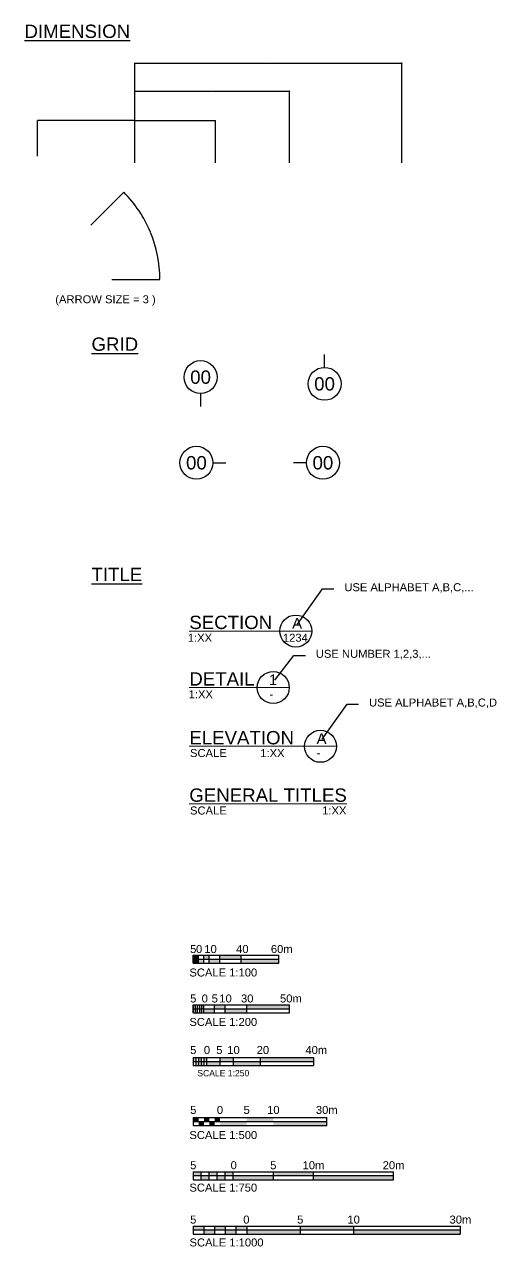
# Model space of a CAD drawing. Header units: millimetres. Extents: x -153298 to 620751, y -313239 to 250031.
# Drawn here: x -153298 to -142247, y 52890 to 81531 of the extents above; entities that cross this region are included whole.
import ezdxf
from ezdxf.enums import TextEntityAlignment as Align

# ---------------------------------------------------------------- set-up
doc = ezdxf.new("R2010")
doc.units = ezdxf.units.MM
doc.layers.get('DEFPOINTS').update_dxf_attribs({"color": 250})
for name, color, linetype in [('DIM', 1, 'Continuous'), ('FRAME', 3, 'Continuous'), ('Stan-Dim', 8, 'Continuous')]:
    doc.layers.add(name, color=color, linetype=linetype)
doc.layers.add('Text', color=3, linetype='Continuous', lineweight=0)
doc.styles.add('Angsana', font='angsana.shx', dxfattribs={"width": 0.8})
doc.styles.add('ROMANS', font='arial.ttf', dxfattribs={"width": 0.85})
doc.dimstyles.new('Dim-Cen', dxfattribs={"dimtxt": 3, "dimasz": 1, "dimexe": 0, "dimexo": 2.5, "dimgap": 1.5, "dimtad": 1, "dimdec": 0, "dimzin": 1, "dimdsep": 46, "dimtxsty": 'ROMANS', "dimblk": 'CEN1', "dimcen": 0.09, "dimclrd": 1, "dimclre": 250, "dimclrt": 3, "dimadec": 0, "dimazin": 0, "dimtfac": 1, "dimtdec": 0, "dimtofl": 0, "dimtmove": 2, "dimatfit": 3, "dimfxl": 1, "dimtfill": 1, "dimtfillclr": 256, "dimtolj": 1, "dimtzin": 0, "dimarcsym": 0})
doc.dimstyles.new('Dim-Cen-End', dxfattribs={"dimtxt": 3, "dimasz": 1, "dimexe": 0, "dimexo": 2.5, "dimgap": 1.5, "dimtad": 1, "dimdec": 0, "dimzin": 1, "dimdsep": 46, "dimtxsty": 'ROMANS', "dimblk1": 'CEN1', "dimblk2": 'END', "dimsah": 1, "dimcen": 0.09, "dimclrd": 1, "dimclre": 250, "dimclrt": 3, "dimadec": 0, "dimazin": 0, "dimtfac": 1, "dimtdec": 0, "dimtofl": 0, "dimtmove": 2, "dimatfit": 3, "dimfxl": 1, "dimtfill": 1, "dimtfillclr": 256, "dimtolj": 1, "dimtzin": 0, "dimarcsym": 0})
doc.dimstyles.new('Dim-End', dxfattribs={"dimtxt": 3, "dimasz": 1, "dimexe": 0, "dimexo": 2.5, "dimgap": 1.5, "dimtad": 1, "dimdec": 0, "dimzin": 1, "dimdsep": 46, "dimtxsty": 'ROMANS', "dimblk": 'END', "dimcen": 0.09, "dimclrd": 1, "dimclre": 250, "dimclrt": 3, "dimadec": 0, "dimazin": 0, "dimtfac": 1, "dimtdec": 0, "dimtofl": 0, "dimtmove": 2, "dimatfit": 3, "dimfxl": 1, "dimtfill": 1, "dimtfillclr": 256, "dimtolj": 1, "dimtzin": 0, "dimarcsym": 0})

# ---------------------------------------------------------------- blocks, each defined once
blk = doc.blocks.new('CEN1')
at = {"color": 1}
for p, q in [((1.5, 0), (-1.5, 0)), ((0, 1.5), (0, -1.5))]:
    blk.add_line(p, q, dxfattribs=at)
at = {"color": 3}
blk.add_circle((0, 0), 0.75, dxfattribs=at)
blk = doc.blocks.new('*D2938')
at = {"layer": 'DEFPOINTS', "color": 0, "transparency": 16777216}
for p in [(-144467, 80627), (-150717, 78287), (-144467, 78287)]:
    blk.add_point(p, dxfattribs=at)
at = {"layer": 'DIM', "color": 250, "lineweight": -2, "transparency": 16777216}
for p, q in [((-150717, 78290), (-150717, 80627)), ((-144467, 78290), (-144467, 80627))]:
    blk.add_line(p, q, dxfattribs=at)
at = {"layer": 'DIM', "color": 1, "lineweight": -2, "transparency": 16777216}
blk.add_line((-150716, 80627), (-144468, 80627), dxfattribs=at)
at = {"layer": 'DIM', "color": 1, "lineweight": -2, "transparency": 16777216, "rotation": 180}
blk.add_blockref('CEN1', (-150717, 80627), dxfattribs=at)
at = {"layer": 'DIM', "color": 1, "lineweight": -2, "transparency": 16777216}
blk.add_blockref('CEN1', (-144467, 80627), dxfattribs=at)
at = {"layer": 'DIM', "color": 3, "transparency": 16777216, "insert": (-147592, 80630), "char_height": 3, "attachment_point": 5, "style": 'ROMANS', "bg_fill": 3, "box_fill_scale": 1.1, "bg_fill_color": 256, "bg_fill_true_color": 13158600, "bg_fill_transparency": 0}
blk.add_mtext('\\A1;6250', dxfattribs=at)
blk = doc.blocks.new('END')
at = {"color": 1}
for p, q in [((2, 0), (-2, 0)), ((0, 2), (0, -2))]:
    blk.add_line(p, q, dxfattribs=at)
at = {"color": 3}
blk.add_line((-1, -1), (1, 1), dxfattribs=at)
blk = doc.blocks.new('*D2939')
at = {"layer": 'DEFPOINTS', "color": 0, "transparency": 16777216}
for p in [(-147090, 79964), (-150717, 78287), (-147090, 78287)]:
    blk.add_point(p, dxfattribs=at)
at = {"layer": 'DIM', "color": 250, "lineweight": -2, "transparency": 16777216}
for p, q in [((-150717, 78290), (-150717, 79964)), ((-147090, 78290), (-147090, 79964))]:
    blk.add_line(p, q, dxfattribs=at)
at = {"layer": 'DIM', "color": 1, "lineweight": -2, "transparency": 16777216}
blk.add_line((-150716, 79964), (-147091, 79964), dxfattribs=at)
at = {"layer": 'DIM', "color": 1, "lineweight": -2, "transparency": 16777216, "rotation": 180}
blk.add_blockref('END', (-150717, 79964), dxfattribs=at)
at = {"layer": 'DIM', "color": 1, "lineweight": -2, "transparency": 16777216}
blk.add_blockref('END', (-147090, 79964), dxfattribs=at)
at = {"layer": 'DIM', "color": 3, "transparency": 16777216, "insert": (-148904, 79967), "char_height": 3, "attachment_point": 5, "style": 'ROMANS', "bg_fill": 3, "box_fill_scale": 1.1, "bg_fill_color": 256, "bg_fill_true_color": 13158600, "bg_fill_transparency": 0}
blk.add_mtext('\\A1;3627', dxfattribs=at)
blk = doc.blocks.new('*D2940')
at = {"layer": 'DEFPOINTS', "color": 0, "transparency": 16777216}
for p in [(-148826, 79281), (-150717, 78287), (-148826, 78287)]:
    blk.add_point(p, dxfattribs=at)
at = {"layer": 'DIM', "color": 250, "lineweight": -2, "transparency": 16777216}
for p, q in [((-150717, 78290), (-150717, 79281)), ((-148826, 78290), (-148826, 79281))]:
    blk.add_line(p, q, dxfattribs=at)
at = {"layer": 'DIM', "color": 1, "lineweight": -2, "transparency": 16777216}
blk.add_line((-150716, 79281), (-148827, 79281), dxfattribs=at)
at = {"layer": 'DIM', "color": 1, "lineweight": -2, "transparency": 16777216, "rotation": 180}
blk.add_blockref('CEN1', (-150717, 79281), dxfattribs=at)
at = {"layer": 'DIM', "color": 1, "lineweight": -2, "transparency": 16777216}
blk.add_blockref('END', (-148826, 79281), dxfattribs=at)
at = {"layer": 'DIM', "color": 3, "transparency": 16777216, "insert": (-149772, 79284), "char_height": 3, "attachment_point": 5, "style": 'ROMANS', "bg_fill": 3, "box_fill_scale": 1.1, "bg_fill_color": 256, "bg_fill_true_color": 13158600, "bg_fill_transparency": 0}
blk.add_mtext('\\A1;1892', dxfattribs=at)
blk = doc.blocks.new('*D2941')
at = {"layer": 'DEFPOINTS', "color": 0, "transparency": 16777216}
for p in [(-152994, 79281), (-152994, 78443), (-150717, 78443)]:
    blk.add_point(p, dxfattribs=at)
at = {"layer": 'DIM', "color": 250, "lineweight": -2, "transparency": 16777216}
for p, q in [((-152994, 78446), (-152994, 79281)), ((-150717, 78446), (-150717, 79281))]:
    blk.add_line(p, q, dxfattribs=at)
at = {"layer": 'DIM', "color": 1, "lineweight": -2, "transparency": 16777216}
blk.add_line((-150718, 79281), (-152993, 79281), dxfattribs=at)
at = {"layer": 'DIM', "color": 1, "lineweight": -2, "transparency": 16777216, "rotation": 180}
blk.add_blockref('END', (-152994, 79281), dxfattribs=at)
at = {"layer": 'DIM', "color": 1, "lineweight": -2, "transparency": 16777216}
blk.add_blockref('CEN1', (-150717, 79281), dxfattribs=at)
at = {"layer": 'DIM', "color": 3, "transparency": 16777216, "insert": (-151856, 79284), "char_height": 3, "attachment_point": 5, "style": 'ROMANS', "bg_fill": 3, "box_fill_scale": 1.1, "bg_fill_color": 256, "bg_fill_true_color": 13158600, "bg_fill_transparency": 0}
blk.add_mtext('\\A1;2277', dxfattribs=at)
blk = doc.blocks.new('*D2942')
at = {"layer": 'DEFPOINTS', "color": 0, "transparency": 16777216}
for p in [(-151746, 76827), (-150226, 76303), (-153019, 75555), (-153019, 75555), (-151256, 75555)]:
    blk.add_point(p, dxfattribs=at)
at = {"layer": 'DIM', "color": 250, "lineweight": -2, "transparency": 16777216}
for p, q in [((-151745, 76829), (-150974, 77599)), ((-151253, 75555), (-150128, 75555))]:
    blk.add_line(p, q, dxfattribs=at)
at = {"layer": 'DIM', "color": 1, "lineweight": -2, "transparency": 16777216}
for start, end in [(22.5892, 44.9405), (0.0595, 22.4108)]:
    blk.add_arc((-153019, 75555), 2891, start, end, dxfattribs=at)
at = {"layer": 'DIM', "color": 1, "transparency": 16777216}
for points in [[(-150973, 77597), (-150972, 77598), (-150974, 77599)], [(-150127, 75558), (-150128, 75558), (-150128, 75555)]]:
    blk.add_solid(points, dxfattribs=at)
at = {"layer": 'DIM', "color": 3, "transparency": 16777216, "insert": (-150348, 76661), "char_height": 3, "attachment_point": 5, "rotation": 292.5, "style": 'ROMANS', "bg_fill": 3, "box_fill_scale": 1.1, "bg_fill_color": 256, "bg_fill_true_color": 13158600, "bg_fill_transparency": 0}
blk.add_mtext('\\A1;45°', dxfattribs=at)

msp = doc.modelspace()

# ---------------------------------------------------------------- hatches: boundary and pattern name
at = {"layer": 'FRAME'}
h = msp.add_hatch(color=1, dxfattribs=at)
h.paths.add_polyline_path([(-149321.0174, 59716.7058), (-149346.0186, 59716.7058), (-149346.0186, 59622.9549), (-149321.0174, 59622.9549)])
h.paths.add_polyline_path([(-149296.0174, 59622.9549), (-149321.0174, 59622.9549), (-149321.0174, 59529.2039), (-149296.0174, 59529.2039)])
h.paths.add_polyline_path([(-149271.0174, 59716.7058), (-149296.0174, 59716.7058), (-149296.0174, 59622.9549), (-149271.0174, 59622.9549)])
h.paths.add_polyline_path([(-149246.0174, 59622.9549), (-149271.0174, 59622.9549), (-149271.0174, 59529.2039), (-149246.0174, 59529.2039)])
h.paths.add_polyline_path([(-149221.0174, 59716.7058), (-149246.0174, 59716.7058), (-149246.0174, 59622.9549), (-149221.0174, 59622.9549)])
h.paths.add_polyline_path([(-149221.0174, 59622.9549), (-149221.0174, 59529.2039), (-149096.0161, 59529.2039), (-149096.0161, 59622.9549)])
h.paths.add_polyline_path([(-148971.0149, 59622.9549), (-148971.0149, 59716.7058), (-149096.0161, 59716.7058), (-149096.0161, 59622.9549)])
h.paths.add_polyline_path([(-148971.0149, 59622.9549), (-148971.0149, 59529.2039), (-148721.0124, 59529.2039), (-148721.0124, 59622.9549)])
h.paths.add_polyline_path([(-148221.0074, 59622.9549), (-148221.0074, 59716.7058), (-148721.0124, 59716.7058), (-148721.0124, 59622.9549)])
h.paths.add_polyline_path([(-148221.0074, 59622.9549), (-148221.0074, 59529.2039), (-147345.9986, 59529.2039), (-147345.9986, 59622.9549)])
h = msp.add_hatch(color=1, dxfattribs=at)
h.paths.add_polyline_path([(-149346.0186, 58464.2045), (-149296.0161, 58464.2045), (-149296.0161, 58557.9555), (-149346.0186, 58557.9555)])
h.paths.add_polyline_path([(-149246.0161, 58464.2045), (-149296.0161, 58464.2045), (-149296.0161, 58370.4536), (-149246.0161, 58370.4536)])
h.paths.add_polyline_path([(-149196.0161, 58464.2045), (-149196.0161, 58557.9555), (-149246.0161, 58557.9555), (-149246.0161, 58464.2045)])
h.paths.add_polyline_path([(-149146.0161, 58464.2045), (-149196.0161, 58464.2045), (-149196.0161, 58370.4536), (-149146.0161, 58370.4536)])
h.paths.add_polyline_path([(-149146.0161, 58464.2045), (-149096.0161, 58464.2045), (-149096.0161, 58557.9555), (-149146.0161, 58557.9555)])
h.paths.add_polyline_path([(-148846.0136, 58370.4536), (-148846.0136, 58464.2045), (-149096.0161, 58464.2045), (-149096.0161, 58370.4536)])
h.paths.add_polyline_path([(-148596.0111, 58464.2045), (-148596.0111, 58557.9555), (-148846.0136, 58557.9555), (-148846.0136, 58464.2045)])
h.paths.add_polyline_path([(-148096.0061, 58370.4536), (-148096.0061, 58464.2045), (-148596.0111, 58464.2045), (-148596.0111, 58370.4536)])
h.paths.add_polyline_path([(-148096.0061, 58557.9555), (-148096.0061, 58464.2045), (-147095.9961, 58464.2045), (-147095.9961, 58557.9555)])
h = msp.add_hatch(color=1, dxfattribs=at)
h.paths.add_polyline_path([(-149283.5155, 57320.3475), (-149346.0186, 57320.3475), (-149346.0186, 57226.5966), (-149283.5155, 57226.5966)])
h.paths.add_polyline_path([(-149221.0155, 57226.5966), (-149283.5155, 57226.5966), (-149283.5155, 57132.8456), (-149221.0155, 57132.8456)])
h.paths.add_polyline_path([(-149158.5155, 57320.3475), (-149221.0155, 57320.3475), (-149221.0155, 57226.5966), (-149158.5155, 57226.5966)])
h.paths.add_polyline_path([(-149096.0155, 57226.5966), (-149158.5155, 57226.5966), (-149158.5155, 57132.8456), (-149096.0155, 57132.8456)])
h.paths.add_polyline_path([(-149096.0155, 57226.5966), (-149033.5155, 57226.5966), (-149033.5155, 57320.3475), (-149096.0155, 57320.3475)])
h.paths.add_polyline_path([(-148721.0124, 57132.8456), (-148721.0124, 57226.5966), (-149033.5155, 57226.5966), (-149033.5155, 57132.8456)])
h.paths.add_polyline_path([(-148408.5093, 57226.5966), (-148408.5093, 57320.3475), (-148721.0124, 57320.3475), (-148721.0124, 57226.5966)])
h.paths.add_polyline_path([(-148408.5093, 57226.5966), (-148408.5093, 57132.8456), (-147783.503, 57132.8456), (-147783.503, 57226.5966)])
h.paths.add_polyline_path([(-146533.4905, 57226.5966), (-146533.4905, 57320.3475), (-147783.503, 57320.3475), (-147783.503, 57226.5966)])
h = msp.add_hatch(color=1, dxfattribs=at)
h.paths.add_polyline_path([(-149158.5093, 54544.8538), (-149158.5093, 54638.6047), (-149346.0186, 54638.6047), (-149346.0186, 54544.8538)])
h.paths.add_polyline_path([(-149158.5093, 54544.8538), (-149158.5093, 54451.1028), (-148971.0093, 54451.1028), (-148971.0093, 54544.8538)])
h.paths.add_polyline_path([(-148783.5093, 54638.6047), (-148971.0093, 54638.6047), (-148971.0093, 54544.8538), (-148783.5093, 54544.8538)])
h.paths.add_polyline_path([(-148783.5093, 54544.8538), (-148783.5093, 54451.1028), (-148596.0093, 54451.1028), (-148596.0093, 54544.8538)])
h.paths.add_polyline_path([(-148408.5093, 54638.6047), (-148596.0093, 54638.6047), (-148596.0093, 54544.8538), (-148408.5093, 54544.8538)])
h.paths.add_polyline_path([(-148408.5093, 54544.8538), (-148408.5093, 54451.1028), (-147470.9999, 54451.1028), (-147470.9999, 54544.8538)])
h.paths.add_polyline_path([(-147470.9999, 54638.6047), (-147470.9999, 54544.8538), (-146533.4905, 54544.8538), (-146533.4905, 54638.6047)])
h.paths.add_polyline_path([(-146533.4905, 54544.8538), (-146533.4905, 54451.1028), (-144658.4718, 54451.1028), (-144658.4718, 54544.8538)])
h = msp.add_hatch(color=1, dxfattribs=at)
h.paths.add_polyline_path([(-149096.0061, 53270.9345), (-149096.0061, 53364.6854), (-149346.0061, 53364.6854), (-149346.0061, 53270.9345)])
h.paths.add_polyline_path([(-149096.0061, 53270.9345), (-149096.0061, 53177.1835), (-148846.0061, 53177.1835), (-148846.0061, 53270.9345)])
h.paths.add_polyline_path([(-148596.0061, 53270.9345), (-148596.0061, 53364.6854), (-148846.0061, 53364.6854), (-148846.0061, 53270.9345)])
h.paths.add_polyline_path([(-148596.0061, 53270.9345), (-148596.0061, 53177.1835), (-148346.0061, 53177.1835), (-148346.0061, 53270.9345)])
h.paths.add_polyline_path([(-148096.0061, 53270.9345), (-148096.0061, 53364.6854), (-148346.0061, 53364.6854), (-148346.0061, 53270.9345)])
h.paths.add_polyline_path([(-148096.0061, 53270.9345), (-148096.0061, 53177.1835), (-146845.9936, 53177.1835), (-146845.9936, 53270.9345)])
h.paths.add_polyline_path([(-146845.9936, 53364.6854), (-146845.9936, 53270.9345), (-145595.9811, 53270.9345), (-145595.9811, 53364.6854)])
h.paths.add_polyline_path([(-145595.9811, 53270.9345), (-145595.9811, 53177.1835), (-143095.9561, 53177.1835), (-143095.9561, 53270.9345)])

# ---------------------------------------------------------------- linework, layer by layer
at = {"color": 3}
for p, q in [((-146272.2374, 73494.3823), (-146272.2374, 73798.7204)), ((-149175.0738, 72878.9723), (-149175.0738, 72574.6342)), ((-148886.3339, 71258.7646), (-148581.9958, 71258.7646)), ((-146697.2841, 71258.7646), (-147001.6223, 71258.7646))]:
    msp.add_line(p, q, dxfattribs=at)
for centre, radius in [((-149175.0738, 73265.1989), 386.2266), ((-146272.2374, 73108.1557), 386.2266), ((-149272.5605, 71258.7646), 386.2266), ((-146311.0575, 71258.7646), 386.2266), ((-146946.3648, 67315.3594), 375), ((-147472.9548, 65989.8227), 375), ((-146369.2754, 64613.1883), 375)]:
    msp.add_circle(centre, radius, dxfattribs=at)
at = {"layer": 'FRAME', "color": 1}
for p, q in [((-149346.0186, 59716.7058), (-147345.9986, 59716.7058)), ((-149346.0186, 59716.7058), (-149346.0186, 59529.2039)), ((-149346.0186, 59529.2039), (-149346.0186, 59716.7058)), ((-149346.0186, 59622.9549), (-147345.9986, 59622.9549)), ((-149321.0174, 59529.2039), (-149321.0174, 59716.7058)), ((-149296.0174, 59529.2039), (-149296.0174, 59716.7058)), ((-149271.0174, 59529.2039), (-149271.0174, 59716.7058)), ((-149246.0174, 59529.2039), (-149246.0174, 59716.7058)), ((-149221.0174, 59529.2039), (-149221.0174, 59716.7058)), ((-149096.0161, 59529.2039), (-149096.0161, 59716.7058)), ((-148971.0149, 59529.2039), (-148971.0149, 59716.7058)), ((-148721.0124, 59529.2039), (-148721.0124, 59716.7058)), ((-148221.0074, 59529.2039), (-148221.0074, 59716.7058)), ((-147345.9986, 59529.2039), (-147345.9986, 59716.7058)), ((-149346.0186, 59529.2039), (-147345.9986, 59529.2039)), ((-149346.0186, 58557.9555), (-147095.9961, 58557.9555)), ((-149346.0186, 58557.9555), (-149346.0186, 58370.4536)), ((-149346.0186, 58370.4536), (-149346.0186, 58557.9555)), ((-149346.0186, 58464.2045), (-147095.9961, 58464.2045)), ((-149296.0161, 58370.4536), (-149296.0161, 58557.9555)), ((-149246.0161, 58370.4536), (-149246.0161, 58557.9555)), ((-149196.0161, 58370.4536), (-149196.0161, 58557.9555)), ((-149146.0161, 58370.4536), (-149146.0161, 58557.9555)), ((-149096.0161, 58370.4536), (-149096.0161, 58557.9555)), ((-148846.0136, 58370.4536), (-148846.0136, 58557.9555)), ((-148596.0111, 58370.4536), (-148596.0111, 58557.9555)), ((-148096.0061, 58370.4536), (-148096.0061, 58557.9555)), ((-147095.9961, 58370.4536), (-147095.9961, 58557.9555)), ((-149346.0186, 58370.4536), (-147095.9961, 58370.4536)), ((-149346.0186, 57320.3475), (-146533.4905, 57320.3475)), ((-149346.0186, 57320.3475), (-149346.0186, 57132.8456)), ((-149283.5155, 57320.3475), (-149283.5155, 57132.8456)), ((-149221.0155, 57320.3475), (-149221.0155, 57132.8456)), ((-149158.5155, 57320.3475), (-149158.5155, 57132.8456)), ((-149096.0155, 57320.3475), (-149096.0155, 57132.8456)), ((-149033.5155, 57320.3475), (-149033.5155, 57132.8456)), ((-148721.0124, 57320.3475), (-148721.0124, 57132.8456)), ((-148408.5093, 57320.3475), (-148408.5093, 57132.8456)), ((-147783.503, 57320.3475), (-147783.503, 57132.8456)), ((-146533.4905, 57320.3475), (-146533.4905, 57132.8456)), ((-149346.0186, 57226.5966), (-146533.4905, 57226.5966)), ((-149346.0186, 57132.8456), (-146533.4905, 57132.8456)), ((-149346.0186, 55916.4), (-146220.9874, 55916.4)), ((-149346.0186, 55916.4), (-149346.0186, 55728.8981)), ((-146220.9874, 55728.8981), (-146220.9874, 55916.4)), ((-149346.0186, 55822.6491), (-146220.9874, 55822.6491)), ((-149346.0186, 55728.8981), (-146220.9874, 55728.8981)), ((-149346.0186, 54638.6047), (-144658.4718, 54638.6047)), ((-149346.0186, 54638.6047), (-149346.0186, 54451.1028)), ((-144658.4718, 54544.8538), (-149346.0186, 54544.8538)), ((-149346.0186, 54451.1028), (-144658.4718, 54451.1028)), ((-149158.5093, 54451.1028), (-149158.5093, 54638.6047)), ((-148971.0093, 54451.1028), (-148971.0093, 54638.6047)), ((-148783.5093, 54451.1028), (-148783.5093, 54638.6047)), ((-148596.0093, 54451.1028), (-148596.0093, 54638.6047)), ((-148408.5093, 54451.1028), (-148408.5093, 54638.6047)), ((-147470.9999, 54451.1028), (-147470.9999, 54638.6047)), ((-146533.4905, 54451.1028), (-146533.4905, 54638.6047)), ((-144658.4718, 54451.1028), (-144658.4718, 54638.6047)), ((-149346.0186, 53364.6854), (-143095.9561, 53364.6854)), ((-149346.0186, 53364.6854), (-149346.0186, 53177.1835)), ((-149346.0061, 53364.6854), (-149346.0061, 53177.1835)), ((-149096.0061, 53364.6854), (-149096.0061, 53177.1835)), ((-148846.0061, 53364.6854), (-148846.0061, 53177.1835)), ((-148596.0061, 53364.6854), (-148596.0061, 53177.1835)), ((-148346.0061, 53364.6854), (-148346.0061, 53177.1835)), ((-148096.0061, 53364.6854), (-148096.0061, 53177.1835)), ((-146845.9936, 53364.6854), (-146845.9936, 53177.1835)), ((-145595.9811, 53364.6854), (-145595.9811, 53177.1835)), ((-143095.9561, 53364.6854), (-143095.9561, 53177.1835)), ((-149346.0186, 53177.1835), (-143095.9561, 53177.1835)), ((-143095.9561, 53270.9345), (-149346.0061, 53270.9345))]:
    msp.add_line(p, q, dxfattribs=at)
for points in [[(-149346.0124, 55916.4), (-149221.0124, 55916.4), (-149346.0124, 55822.6491), (-149221.0124, 55822.6491)], [(-149096.0124, 55916.4), (-148971.0124, 55916.4), (-149096.0124, 55822.6491), (-148971.0124, 55822.6491)], [(-148846.0124, 55916.4), (-148721.0124, 55916.4), (-148846.0124, 55822.6491), (-148721.0124, 55822.6491)], [(-148096.0061, 55916.4), (-147470.9999, 55916.4), (-148096.0061, 55822.6491), (-147470.9999, 55822.6491)], [(-149346.0186, 55822.6491), (-148096.0061, 55822.6491), (-148096.0061, 55822.6491), (-146845.9936, 55822.6491)], [(-149221.0124, 55822.6491), (-149096.0124, 55822.6491), (-149221.0124, 55728.8981), (-149096.0124, 55728.8981)], [(-148971.0124, 55822.6491), (-148846.0124, 55822.6491), (-148971.0124, 55728.8981), (-148846.0124, 55728.8981)], [(-148721.0124, 55822.6491), (-148096.0061, 55822.6491), (-148721.0124, 55728.8981), (-148096.0061, 55728.8981)], [(-146220.9874, 55822.6491), (-147470.9999, 55822.6491), (-146220.9874, 55728.8981), (-147470.9999, 55728.8981)]]:
    msp.add_solid(points, dxfattribs=at)
at = {"layer": 'Text', "color": 3}
for p, q in [((-149438.5932, 67315.3594), (-146571.3648, 67315.3594)), ((-149438.5932, 65989.8227), (-147097.9548, 65989.8227)), ((-149438.5932, 64613.1883), (-145994.2754, 64613.1883)), ((-149438.5932, 63266.7195), (-145747.9524, 63266.7195))]:
    msp.add_line(p, q, dxfattribs=at)

# ---------------------------------------------------------------- texts
at = {"color": 5, "style": 'ROMANS'}
for s, height, p in [('%%UDIMENSION', 312.5, (-153297.5476, 81213.5043)), ('%%UGRID', 312.5, (-151728.4509, 73881.8726)), ('%%UTITLE', 312.5, (-151728.4509, 68484.6498)), ('SECTION', 312.5, (-149438.5932, 67361.7378)), ('A', 250, (-147031.6994, 67369.5964)), ('DETAIL', 312.5, (-149438.5932, 66036.2011)), ('1', 250, (-147577.1211, 66047.0789)), ('ELEVATION', 312.5, (-149438.5932, 64659.5667)), ('A', 250, (-146459.2963, 64667.3636)), ('GENERAL TITLES', 312.5, (-149438.5932, 63313.0979))]:
    msp.add_text(s, height=height, dxfattribs=at).set_placement(p)
at = {"color": 3, "style": 'ROMANS'}
for s, p in [('1234', (-147247.2419, 67064.2072)), ('-', (-147561.4531, 65738.6705)), ('-', (-146457.7737, 64362.0361))]:
    msp.add_text(s, height=187.5, dxfattribs=at).set_placement(p)
at = {"color": 3, "style": 'Angsana'}
msp.add_text('SCALE 1:250', height=150, dxfattribs=at).set_placement((-148643.2483, 56954.0704), align=Align.MIDDLE_CENTER)
at = {"layer": 'Stan-Dim', "color": 5, "style": 'ROMANS'}
for p in [(-149175.0738, 73265.1989), (-146272.2374, 73108.1557), (-149272.5605, 71258.7646), (-146311.0575, 71258.7646)]:
    msp.add_attdef('00', text='', height=312.5, dxfattribs=at).set_placement(p, align=Align.MIDDLE_CENTER)
at = {"layer": 'Text', "color": 3, "style": 'ROMANS'}
for s, p in [('(ARROW SIZE = 3 )', (-152576.3547, 74996.1027)), ('1:XX', (-149473.7445, 67064.2072)), ('1:XX', (-149453.8445, 65738.6705)), ('SCALE', (-149422.0276, 64362.0361)), ('1:XX', (-147777.3657, 64362.0361)), ('SCALE', (-149422.0276, 63015.5672)), ('1:XX', (-146328.2073, 63015.5672))]:
    msp.add_text(s, height=187.5, dxfattribs=at).set_placement(p)
at = {"layer": 'Text', "style": 'ROMANS'}
for s, p in [('USE ALPHABET A,B,C,...', (-145809.6279, 68248.1054)), ('USE NUMBER 1,2,3,...', (-146476.3682, 66687.7905)), ('USE ALPHABET A,B,C,D', (-145232.5385, 65545.9343))]:
    msp.add_text(s, height=187.5, dxfattribs=at).set_placement(p)
at = {"layer": 'Text', "color": 3, "style": 'ROMANS'}
for s, p in [('5', (-149346.0186, 59712.7089)), ('0', (-149208.631, 59712.7089)), ('10', (-148941.8072, 59712.7089)), ('40', (-148196.7676, 59712.7089)), ('60m', (-147275.0986, 59712.7089)), ('5', (-149346.0186, 58553.9586)), ('0', (-149077.2145, 58553.9586)), ('5', (-148842.6177, 58553.9586)), ('10', (-148590.6788, 58553.9586)), ('30', (-148082.4596, 58553.9586)), ('50m', (-147060.7247, 58553.9586)), ('5', (-149346.0186, 57346.0232)), ('0', (-149025.2384, 57346.0232)), ('5', (-148735.9298, 57346.0232)), ('10', (-148404.659, 57346.0232)), ('20', (-147715.891, 57346.0232)), ('40m', (-146465.8785, 57346.0232)), ('5', (-149346.0186, 55942.0757)), ('0', (-148721.0124, 55942.0757)), ('5', (-148096.0061, 55942.0757)), ('10', (-147470.9999, 55942.0757)), ('30m', (-146220.9874, 55942.0757)), ('5', (-149346.0186, 54646.137)), ('0', (-148399.2344, 54646.137)), ('5', (-147472.5531, 54646.137)), ('10m', (-146532.5972, 54646.137)), ('20m', (-144657.5784, 54646.137)), ('5', (-149346.0186, 53372.2177)), ('0', (-148102.5213, 53372.2177)), ('5', (-146842.0378, 53372.2177)), ('10', (-145592.0253, 53372.2177)), ('30m', (-143092.0003, 53372.2177))]:
    msp.add_text(s, height=187.5, rotation=0.00000001, dxfattribs=at).set_placement(p, align=Align.BOTTOM_CENTER)
for s, p in [('SCALE 1:100', (-148643.2483, 59312.9458)), ('SCALE 1:200', (-148643.2483, 58154.1955)), ('SCALE 1:500', (-148643.2483, 55503.9543)), ('SCALE 1:750', (-148643.2483, 54271.7451)), ('SCALE 1:1000', (-148567.407, 52986.585))]:
    msp.add_text(s, height=187.5, dxfattribs=at).set_placement(p, align=Align.MIDDLE_CENTER)

# ---------------------------------------------------------------- dimensions: what is measured, and where the dimension line sits
at = {"layer": 'DIM'}
dim = msp.add_linear_dim(base=(-144467.4982, 80626.9567), p1=(-150717.4982, 78287.2076), p2=(-144467.4982, 78287.2076), dimstyle='Dim-Cen', dxfattribs=at)
dim.commit()
dim.dimension.update_dxf_attribs({"geometry": '*D2938', "text_midpoint": (-147592.4982, 80629.9884)})
dim = msp.add_angular_dim_2l(base=(-150226.194, 76303.3269), line1=((-153018.8122, 75555.0471), (-151255.8262, 75555.0471)), line2=((-151746.4534, 76827.4059), (-153018.8122, 75555.0471)), dimstyle='Dim-Cen', override={"dimasz": 3, "dimtad": 0, "dimsah": 1}, dxfattribs=at)
dim.commit()
dim.dimension.update_dxf_attribs({"geometry": '*D2942', "text_midpoint": (-150347.7553, 76661.4351)})

# ---------------------------------------------------------------- leaders
at = {"layer": 'DIM', "color": 1}
for points in [[(-146908.0207, 67479.6173), (-146323.1564, 68301.1544), (-146053.3539, 68301.1544)], [(-146330.9313, 64777.4463), (-145746.0669, 65598.9834), (-145476.2645, 65598.9834)]]:
    msp.add_leader(points, dimstyle='Dim-Cen', override={"dimasz": 3, "dimtad": 0}, dxfattribs=at)
at = {"layer": 'DIM'}
msp.add_leader([(-147439.1511, 66161.2559), (-146989.8966, 66740.8396), (-146720.0941, 66740.8396)], dimstyle='Dim-Cen', override={"dimasz": 3, "dimtad": 0}, dxfattribs=at)

# ---------------------------------------------------------------- next in the draw order: dimensions: what is measured, and where the dimension line sits
dim = msp.add_linear_dim(base=(-147090.265, 79963.9959), p1=(-150717.4982, 78287.2076), p2=(-147090.265, 78287.2076), dimstyle='Dim-End', dxfattribs=at)
dim.commit()
dim.dimension.update_dxf_attribs({"geometry": '*D2939', "text_midpoint": (-148903.8816, 79967.0287)})

# ---------------------------------------------------------------- next in the draw order: dimensions: what is measured, and where the dimension line sits
dim = msp.add_linear_dim(base=(-148825.7529, 79281.4486), p1=(-150717.4982, 78287.2076), p2=(-148825.7529, 78287.2076), dimstyle='Dim-Cen-End', dxfattribs=at)
dim.commit()
dim.dimension.update_dxf_attribs({"geometry": '*D2940', "text_midpoint": (-149771.6255, 79284.4803)})

# ---------------------------------------------------------------- next in the draw order: dimensions: what is measured, and where the dimension line sits
dim = msp.add_linear_dim(base=(-152994.3794, 79281.4486), p1=(-150717.4982, 78443.4576), p2=(-152994.3794, 78443.4576), dimstyle='Dim-Cen-End', dxfattribs=at)
dim.commit()
dim.dimension.update_dxf_attribs({"geometry": '*D2941', "text_midpoint": (-151855.9388, 79284.4548)})

doc.saveas('drawing.dxf')
